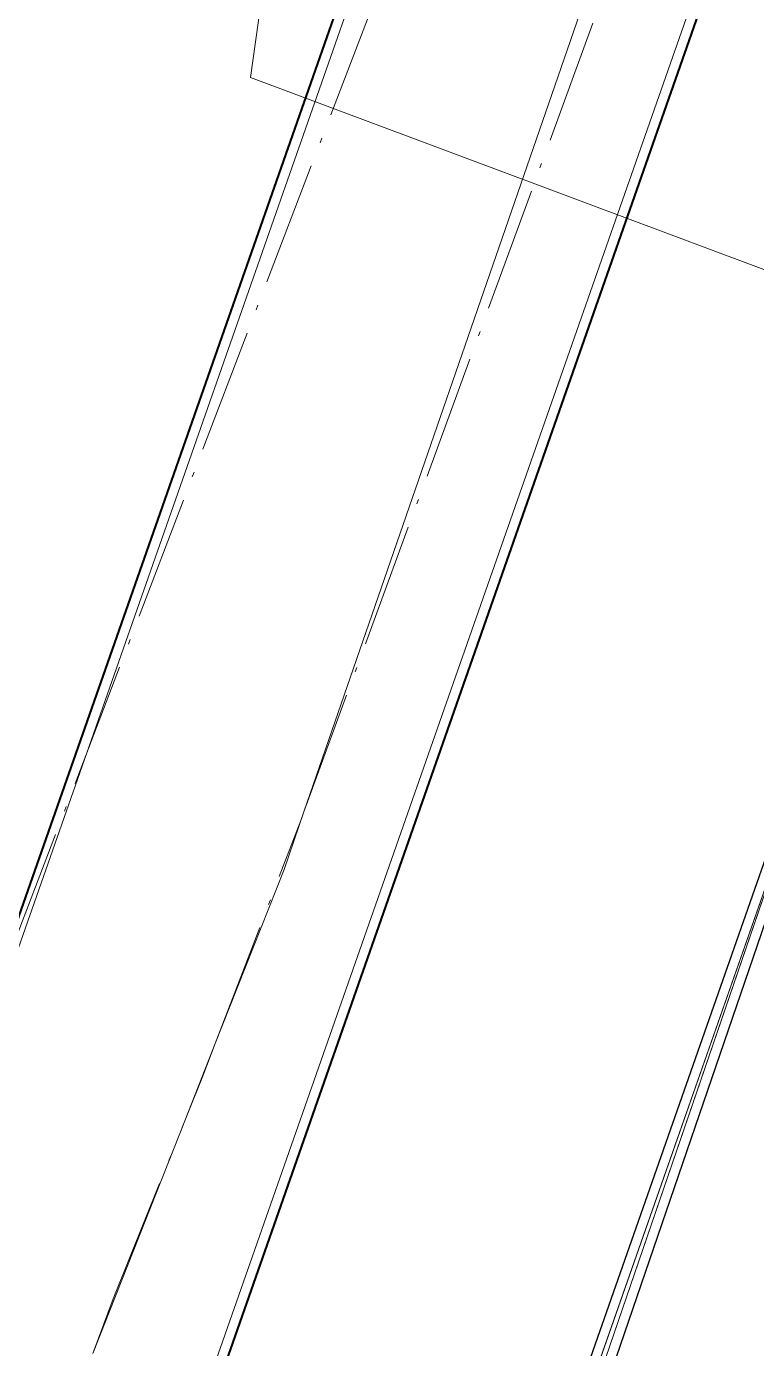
# Model space of a CAD drawing. Header units: metres. Extents: x 105014 to 106600, y 111320 to 118425.
# Drawn here: x 105913.72 to 105928.64, y 114655.63 to 114682.65 of the extents above; entities that cross this region are included whole.
import ezdxf

# ---------------------------------------------------------------- set-up
doc = ezdxf.new("R2010")
doc.units = ezdxf.units.M
doc.linetypes.add('DASHDOT', pattern=[3.556, 2.54, -0.508, 0, -0.508])
for name, color, linetype, lineweight in [('10-PAV-CALZADA-BRT', 12, 'CONTINUOUS', 30), ('10-PAV-CALZADA-MIXTA', 8, 'CONTINUOUS', 30), ('10-PAV-ESTACION-TM', 1, 'CONTINUOUS', 40), ('10-PAV-SARDINEL', 252, 'CONTINUOUS', 13), ('20-EP-ZONA-DURA', 253, 'CONTINUOUS', 13), ('30-RED-VANTI-EXIST', 52, 'CONTINUOUS', 13), ('30-RED-VANTI-RETIRO', 8, 'DASHDOT', 13), ('35-RH-PLUV-RETIRO', 8, 'DASHDOT', 13), ('60-PREDIAL-LOTE', 42, 'CONTINUOUS', 13)]:
    doc.layers.add(name, color=color, linetype=linetype, lineweight=lineweight)

msp = doc.modelspace()

# ---------------------------------------------------------------- linework, layer by layer
at = {"layer": '10-PAV-CALZADA-BRT'}
for points in [[(105932.2201, 114718.9515), (105931.8503, 114717.6941), (105931.4735, 114716.4399), (105931.0905, 114715.1889), (105930.7015, 114713.9407), (105930.3071, 114712.6957), (105929.9077, 114711.4535), (105929.5035, 114710.2139), (105929.0953, 114708.9769), (105928.6833, 114707.7425), (105928.2681, 114706.5103), (105927.8499, 114705.2805), (105927.4291, 114704.0527), (105927.0063, 114702.8267), (105926.5819, 114701.6027), (105926.1557, 114700.3787), (105925.7293, 114699.1583), (105925.3027, 114697.9393), (105924.8757, 114696.7215), (105882.9363, 114577.0777)], [(105881.7041, 114552.4015), (105928.3773, 114685.5497)], [(105934.9833, 114683.2341), (105888.5253, 114550.6999)]]:
    msp.add_lwpolyline(points, dxfattribs=at)
at = {"layer": '10-PAV-CALZADA-MIXTA'}
msp.add_lwpolyline([(105899.2174, 114577.9432), (105935.9593, 114685.1823)], dxfattribs=at)
at = {"layer": '10-PAV-ESTACION-TM'}
msp.add_lwpolyline([(105875.8843, 114556.9597), (105928.6801, 114707.5743), (105935.2859, 114705.2587), (105882.4901, 114554.6441), (105875.8843, 114556.9597)], close=True, dxfattribs=at)
at = {"layer": '10-PAV-SARDINEL'}
for points in [[(105882.9363, 114577.0777), (105924.8757, 114696.7215)], [(105925.0644, 114696.6553), (105883.125, 114577.0116)], [(105881.5168, 114552.4717), (105928.1886, 114685.6159)], [(105928.3773, 114685.5497), (105881.7041, 114552.4015)], [(105935.7701, 114685.2471), (105930.1116, 114668.7315), (105888.714, 114550.6337)], [(105899.0282, 114578.008), (105935.7701, 114685.2471)], [(105935.9593, 114685.1823), (105899.2174, 114577.9432)], [(105888.5253, 114550.6999), (105934.9833, 114683.2341)]]:
    msp.add_lwpolyline(points, dxfattribs=at)
at = {"layer": '20-EP-ZONA-DURA'}
msp.add_lwpolyline([(105930.1116, 114668.7315), (105916.3641, 114628.6065), (105916.0809, 114628.7057), (105930.1116, 114668.7315)], close=True, dxfattribs=at)
at = {"layer": '30-RED-VANTI-EXIST'}
for points in [[(105930.8515, 114697.8495), (105925.2821, 114683.6495), (105919.3912, 114666.5955)], [(105919.3912, 114666.5955), (105918.9855, 114665.4211), (105917.5802, 114661.8619)], [(105917.5802, 114661.8619), (105916.9564, 114660.2819)], [(105916.9564, 114660.2819), (105915.0803, 114655.5299)]]:
    msp.add_lwpolyline(points, dxfattribs=at)
at = {"layer": '30-RED-VANTI-RETIRO'}
for points in [[(105919.3912, 114666.5955), (105930.8515, 114697.8495)], [(105917.5802, 114661.8619), (105919.3269, 114666.4203), (105919.3912, 114666.5955)], [(105916.9564, 114660.2819), (105917.3347, 114661.2211), (105917.5802, 114661.8619)], [(105915.0803, 114655.5299), (105915.4935, 114656.6497), (105916.9564, 114660.2819)]]:
    msp.add_lwpolyline(points, dxfattribs=at)
at = {"layer": '35-RH-PLUV-RETIRO'}
msp.add_lwpolyline([(105879.209, 114552.734), (105886.738, 114585.429), (105897.7352, 114622.7895), (105926.3569, 114697.6139), (105934.0422, 114763.2123), (105944.3431, 114880.1789), (105944.3431, 114880.1789)], dxfattribs=at)
at = {"layer": '60-PREDIAL-LOTE'}
msp.add_lwpolyline([(105939.2, 114683.2), (105936.333, 114674.857), (105918.298, 114681.601), (105946.089, 114879.583), (105956.853, 114873.54), (105946, 114712.4), (105944.6, 114704.2), (105939.2, 114683.2)], close=True, dxfattribs=at)

doc.saveas('drawing.dxf')
